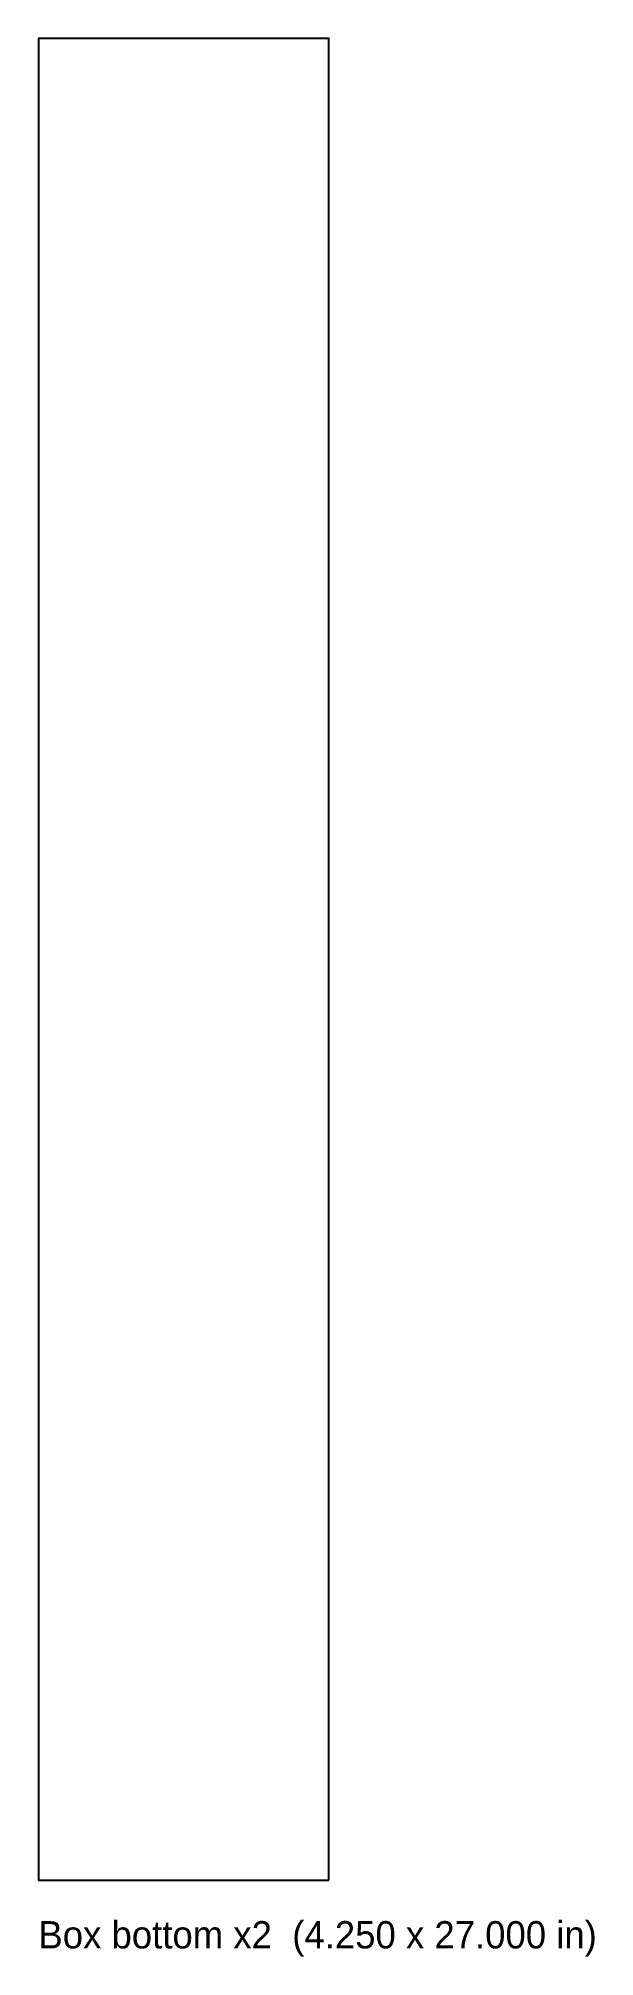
# Model space of a CAD drawing. Header units: inches. Extents: x 0 to 8.1, y -1.1 to 27.
import ezdxf

# ---------------------------------------------------------------- set-up
doc = ezdxf.new("R2010")
doc.units = ezdxf.units.IN
doc.header["$MEASUREMENT"] = 0
doc.layers.add('CUT_OUTSIDE', color=1, linetype='Continuous')
doc.layers.add('LABEL', color=3, linetype='Continuous')

msp = doc.modelspace()

# ---------------------------------------------------------------- linework, layer by layer
at = {"layer": 'CUT_OUTSIDE'}
msp.add_lwpolyline([(4.25, 0), (4.25, 27), (0, 27), (0, 0)], close=True, dxfattribs=at)

# ---------------------------------------------------------------- texts
at = {"layer": 'LABEL'}
msp.add_text('Box bottom x2  (4.250 x 27.000 in)', height=0.4, dxfattribs=at).set_placement((0, -1))

doc.saveas('drawing.dxf')
